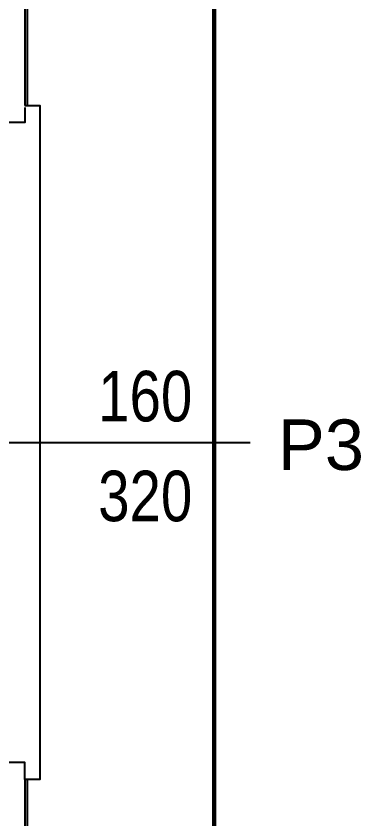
# Model space of a CAD drawing. Header units: inches. Extents: x 21 to 32698, y 13 to 3712.
# Drawn here: x 18844.6 to 18926.6, y 2047.7 to 2238.3 of the extents above; entities that cross this region are included whole.
import ezdxf
from ezdxf.enums import TextEntityAlignment as Align

# ---------------------------------------------------------------- set-up
doc = ezdxf.new("R2010")
doc.units = ezdxf.units.IN
doc.header["$MEASUREMENT"] = 0
doc.set_wipeout_variables(frame=1)
doc.linetypes.add('ACAD_ISO03W100', pattern=[30, 12, -18])
doc.linetypes.add('DOT', pattern=[6.35, 0, -6.35])
for name, color, linetype, lineweight in [('Z_MİM_-KM-GLAZ', 8, 'Continuous', 25), ('Z_MİM_-KM-GLAZ-CURT', 8, 'Continuous', 25), ('Z_MİM_-KM-GLAZ-IDEN', 8, 'Continuous', 25), ('Z_MİM_-KM-PAINT', 8, 'Continuous', 25), ('Z_MİM_-KM-ROOF-RAY', 8, 'DOT', 25), ('Z_MİM_-KM-WALL-PLASTER', 8, 'Continuous', 25)]:
    doc.layers.add(name, color=color, linetype=linetype, lineweight=lineweight)
doc.styles.add('STYLE1', font='arial.ttf', dxfattribs={"height": 1})

# ---------------------------------------------------------------- blocks, each defined once
blk = doc.blocks.new('*U176')
at = {"layer": 'Z_MİM_-KM-GLAZ-IDEN', "color": 7, "linetype": 'Continuous', "ltscale": 2, "style": 'STYLE1'}
blk.add_text('P3', height=12, rotation=90, dxfattribs=at).set_placement((86.54, 85.35), align=Align.CENTER)
at = {"layer": 'Z_MİM_-KM-GLAZ-IDEN', "color": 7, "linetype": 'Continuous', "ltscale": 2, "style": 'STYLE1', "width": 0.8}
for s, p in [('160', (75, 43.59)), ('320', (98.71, 43.59))]:
    blk.add_text(s, height=12, rotation=90, dxfattribs=at).set_placement(p, align=Align.CENTER)
blk.add_wipeout([(160, -25), (160, 16.5), (0, 16.5), (0, -25)])
at = {"layer": 'Z_MİM_-KM-GLAZ-CURT'}
blk.add_lwpolyline([(0, 15), (0, 18.5), (160, 18.5), (160, 15)], dxfattribs=at)
at = {"layer": 'Z_MİM_-KM-GLAZ-IDEN', "ltscale": 1.5}
blk.add_line((80, -28.52), (80, 68.52), dxfattribs=at)
at = {"layer": 'Z_MİM_-KM-WALL-PLASTER', "ltscale": 1.5}
for points in [[(0.5, 15), (4, 15), (4, -8.63)], [(160, 15), (156, 15), (156, -7.3)]]:
    blk.add_lwpolyline(points, dxfattribs=at)

msp = doc.modelspace()

# ---------------------------------------------------------------- linework, layer by layer
at = {"layer": 'Z_MİM_-KM-PAINT'}
msp.add_lwpolyline([(18847.21, 966.58), (17326.21, 966.58), (17326.21, 996.58), (16657.21, 996.58), (16657.21, 966.58), (15316.21, 966.58), (15316.21, 1621.58), (15026.21, 1621.58), (15026.21, 2597.58), (18847.21, 2597.58)], close=True, dxfattribs=at)
at = {"layer": 'Z_MİM_-KM-ROOF-RAY', "linetype": 'ACAD_ISO03W100', "const_width": 1}
msp.add_lwpolyline([(18891.71, 922.08), (15271.71, 922.08), (15271.71, 1577.08), (14981.71, 1577.08), (14981.71, 2642.08), (18891.71, 2642.08)], close=True, dxfattribs=at)
at = {"layer": 'Z_MİM_-KM-WALL-PLASTER'}
msp.add_lwpolyline([(18846.71, 967.08), (17326.71, 967.08), (17326.71, 997.08), (16656.71, 997.08), (16656.71, 967.08), (15316.71, 967.08), (15316.71, 1622.08), (15026.71, 1622.08), (15026.71, 2597.08), (18846.71, 2597.08)], close=True, dxfattribs=at)

# ---------------------------------------------------------------- next in the draw order: block references
at = {"layer": 'Z_MİM_-KM-GLAZ', "ltscale": 1.5, "rotation": 270}
msp.add_blockref('*U176', (18831.71, 2217.08), dxfattribs=at)

doc.saveas('drawing.dxf')
